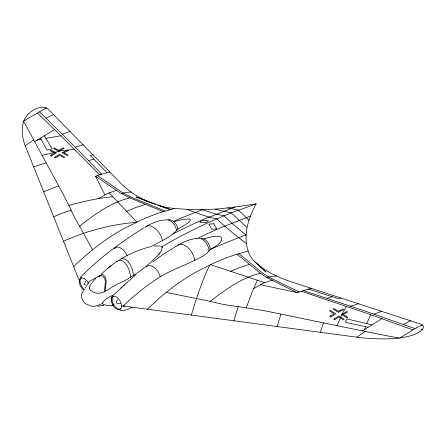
<?xml version="1.0" encoding="UTF-8"?>
<svg xmlns="http://www.w3.org/2000/svg" width="446" height="446" viewBox="0 0 446 446"><rect width="100%" height="100%" fill="white"/><g stroke="black" fill="none" stroke-linecap="round" stroke-linejoin="round"><path stroke-width="0.67" d="M121.563 306.38A4.666 1.405 -17.1 0 0 123.207 305.984C134.408 294.996 146.873 285.306 160.069 276.821C174.18 268.52 190.007 263.647 204.09 255.352A54.786 27.708 4.7 0 0 207.095 253.027L210.166 249.654L217.771 244.809A33.227 19.808 16.4 0 0 220.848 241.648C226.155 232.221 207.195 237.612 203.833 239.101M209.012 251.143L209.023 251.053A9.7 5.603 60 0 0 198.732 238.253M210.166 249.654L210.211 249.297A8.39 4.845 60 0 0 201.313 238.225M95.784 278.455C93.169 281.365 85.409 288.467 91.999 291.188C101.855 298.179 111.143 285.641 120.286 282.915C134.865 275.7 148.172 265.799 159.233 253.891A37.648 25.595 9.5 0 0 161.547 249.888L162.578 246.343A615.787 355.529 -60 0 1 213.902 220.107L230.889 212.982L256.166 203.855C248.439 218.049 242.802 235.02 248.143 251.048A56.698 32.736 0 0 0 256.088 262.973L266.078 272.077L254.209 261.122M233.793 320.763L238.259 306.603L264.417 310.728L376.614 333.786L398.964 338.079L400.475 337.878A53.676 30.991 0 0 0 409.266 336.145A29.821 17.216 0 0 0 420.461 331.183A15.972 9.221 0 0 0 423.7 327.141A6.974 4.025 0 0 0 420.188 323.974L290.413 281.515A100.266 57.891 0 0 1 277.323 276.409L274.284 274.948A100.266 57.891 0 0 1 256.088 262.973M191.395 315.093C196.441 298.006 201.96 280.952 209.871 264.941M280.935 314.185L277.133 326.55M246.27 307.857L252.129 292.152L257.331 280.105M320.289 332.32L323.434 322.976M364.516 329.382L365.575 326.623M79.316 281.983A4.666 3.54 25.5 0 1 79.26 280.612L24.753 144.532A119.729 69.124 0 0 1 22.584 125.839A53.676 30.991 0 0 1 23.677 121.407L24.028 120.537A53.676 30.991 0 0 1 27.033 115.458A29.821 17.216 0 0 1 35.624 108.997A15.972 9.221 0 0 1 42.621 107.129A6.974 4.025 0 0 1 48.107 109.153L121.646 184.075A100.266 57.891 0 0 0 130.494 191.635L133.025 193.391A100.266 57.891 0 0 0 147.342 201.241M366.701 323.579L370.771 314.686M158.681 254.599L159.228 253.361M161.692 247.781L162.238 246.543L161.669 246.605M336.975 325.742L342.556 313.259L346.43 306.363M85.649 281.047L84.272 284.347L85.677 285.016M117.722 299.567C114.761 303.23 116.757 304.133 120.621 303.626M83.458 290.82C78.992 295.536 82.605 303.302 88.202 305.12M89.278 287.999L89.624 287.475M174.453 221.656L176.505 220.987A33.227 12.516 -2.6 0 1 182.62 219.583L188.179 218.886L190.28 219.265C190.509 221.957 186.997 223.591 185.012 224.901L177.954 229.06L173.851 233.219L168.337 237.417L150.553 246.839M98.56 276.749L99.363 275.818L102.664 275.968C106.85 279.268 104.966 284.961 104.475 289.471A42.258 32.129 85.8 0 0 104.509 290.658L104.548 291.372M101.17 274.24L108.044 267.968L117.181 261.239M120.938 287.999L135.896 274.647M80.063 277.646C98.834 258.323 120.866 242.345 143.584 227.99M172.858 234.066L176.014 232.321A650.642 375.649 -60 0 1 205.684 218.49L235.109 207.016L256.166 203.855M122.065 287.252L113.228 295.246A16.173 11.925 -39.5 0 0 102.385 302.895L102.385 303.509C98.226 305.248 92.963 308.136 88.698 304.863M99.012 276.498L100.567 275.149L102.167 274.608L103.678 274.97C108.266 279.023 104.894 285.618 105.635 290.759M123.726 285.774L124.646 284.983M110.97 265.649L108.044 267.968M116.701 261.791L118.251 260.564L120.269 260.241A10.236 5.909 60 0 1 124.975 262.956L126.993 265.61L128.548 268.631A17.829 10.291 60 0 1 130.466 277.334M119.483 260.113L121.044 258.881L123.074 258.552A10.33 5.965 60 0 1 127.812 261.289C131.224 265.219 133.086 270.365 133.321 275.539M166.241 292.431L210.099 301.329C225.442 289.844 241.437 277.763 260.419 273.247M152.867 261.808L164.033 253.796L178.383 244.943A13.754 7.939 60 0 1 194.646 259.371L194.751 260.325M25.21 145.747L27.156 144.409A5.686 3.284 -60 0 1 27.323 144.298L33.651 140.066M356.811 337.193L358.757 335.855A5.686 3.284 -60 0 1 358.918 335.749L365.252 331.512M362.23 330.899L382.038 318.639M34.543 141.711L54.602 129.596M97.942 198.827L107.358 193.631L116.49 190.23M253.562 288.673L262.978 283.472L272.105 280.077M132.027 307.171C128.515 309.485 124.233 311.113 119.98 310.277M121.234 258.764C130.249 253.529 139.955 249.492 150.023 246.789M401.082 337.304L399.945 337.945L415.064 328.557A119.534 72.068 -57.7 0 1 422.301 325.039A119.534 72.068 -57.7 0 1 421.576 325.48M146.561 226.278C152.08 222.944 158.269 220.647 164.68 219.878M178.634 244.798C184.153 241.464 190.342 239.167 196.753 238.398M100.311 275.349L89.245 281.398A16.173 5.67 -74.6 0 0 85.548 288.088M46.044 118.112L53.464 114.616M403.307 324.376L410.727 320.88M25.104 120.236L23.906 120.844L39.649 111.818A119.534 65.818 -62.2 0 1 46.261 107.938A119.534 65.818 -62.2 0 1 45.598 108.411M53.671 216.767L63.098 212.826L71.221 210.166L63.483 194.718L23.677 121.407M62.34 134.179L69.95 131.408M374.027 314.129L381.637 311.364M210.858 249.236L211.086 249.136A1030.812 594.702 -60 0 1 234.468 239.346L246.12 234.808M75.335 147.275L83.095 144.805M126.614 211.343L135.406 207.663L145.507 204.385M230.543 271.341L239.335 267.661L249.431 264.389M350.679 306.246L358.439 303.771M63.483 241.247C86.452 231.028 111.032 224.266 136.153 222.381M88.525 160.699L93.777 159.077M326.985 298.374L332.237 296.746M202.551 209.653L190.882 214.18A1030.812 595.588 -60 0 0 173.327 221.417M104.882 194.835L95.567 176.265L96.871 175.785M260.503 284.682L297.142 292.643L298.446 292.163M250.685 216.009L221.261 227.482A650.642 375.649 -60 0 0 196.547 238.85M96.877 175.785L100.59 174.525M298.452 292.163L307.701 289.276M58.593 185.815L43.641 191.747M103.372 305.07L97.808 306.419M100.595 174.525L109.777 171.989M68.857 205.428C83.313 201.48 98.02 198.03 112.972 196.758M113.078 295.291L113.078 295.291A8.39 4.845 60 0 0 111.545 301.022M235.109 207.016L220.129 208.784L204.904 209.62L189.611 209.52L174.419 208.483L161.937 212.04A285.072 164.585 -60 0 0 140.763 220.24L123.631 228.798A200.221 115.598 -60 0 0 94.123 248.567L89.969 251.94A200.221 115.598 -60 0 0 73.668 266.652M248.143 251.048L235.661 254.599A285.072 164.585 -60 0 0 214.481 262.8L197.349 271.363A200.221 115.598 -60 0 0 167.847 291.132L163.693 294.499A200.221 115.598 -60 0 0 147.392 309.217M307.707 289.276L311.358 288.367M95.567 176.265L121.117 193.452L126.77 192.36L131.118 192.07M236.965 254.192L260.224 273.114L266.569 277.429L272.222 276.336L276.576 276.046M42.013 155.448L61.135 150.781L74.421 149.321M33.651 166.832L46.016 162.812M92.974 154.868L90.354 155.542L106.968 172.68M341.006 298.067L338.386 298.742L308.543 289.058M129.864 197.873C110.97 202.439 94.39 214.476 79.65 226.144L92.517 249.871M36.856 140.206L41.077 139.275M45.799 138.305L60.873 135.768M154.182 245.98L161.134 246.08M102.691 305.237L103.6 305.365M238.209 306.748L222.526 304.267L210.099 301.329M367.983 327.13L345.377 322.341L346.916 318.94L371.73 324.755M227.783 207.987L238.393 210.094L249.007 220.24M246.811 227.332L231.206 212.859L215.608 209.313M246.103 243.594L246.554 243.711C236.28 235.884 226.172 227.789 216.84 218.841C206.621 216.784 196.809 213.149 187.125 209.403L187.576 209.804M303.291 290.552L366.528 311.564L414.958 328.613M301.184 291.227L367.799 313.644L412.801 329.834M210.529 264.629L264.796 282.68M157.605 205.199L170.283 209.553L135.991 196.97L148.691 201.915M245.807 235.048L246.103 235.159L231.809 223.128L224.026 215.78L216.238 214.136L201.943 209.659L202.239 209.893M149.956 202.412L153.134 203.649M165.176 211.03L132.072 197.606L123.046 193.001L97.501 175.568M163.247 211.633L130.143 198.013L121.117 193.452M266.569 277.429L297.142 292.643M299.076 291.946L268.498 276.977L262.159 272.712L238.9 253.596M421.007 329.031L422.223 329.611M39.555 111.879L66.515 138.355L101.716 174.174M37.47 113.139L62.524 137.396L99.609 174.849M109.175 192.834L136.805 222.069M44.16 135.634L52.254 148.819L47.059 150.107L40.363 137.981M79.65 226.139L75.697 219.493L71.026 210.222M112.37 303.509L113.078 304.98M162.517 240.673L161.603 237.584A13.754 7.939 60 0 0 144.76 227.861M160.147 276.771L159.601 274.926A10.91 6.3 60 0 0 146.238 267.21M177.954 229.06L177.937 228.887A8.39 4.845 60 0 0 168.008 220.084M176.727 230.487L176.711 230.353A9.7 5.603 60 0 0 165.237 220.173M114.165 248.695A10.91 6.3 60 0 1 127.316 255.892M174.419 208.483A56.698 32.736 0 0 1 158.614 205.478M155.353 204.452A56.698 32.736 0 0 1 153.77 203.894M79.265 280.612A14.991 6.902 26.4 0 1 79.449 280.272M153.218 203.688A100.266 57.891 0 0 1 151.584 203.041M150.508 202.607A100.266 57.891 0 0 1 147.966 201.52M84.751 289.688A7.264 4.192 60 0 1 80.375 283.282A7.264 4.192 60 0 1 81.568 277.752M83.954 290.151A7.264 4.192 60 0 1 79.438 283.171L79.265 281.538A7.264 4.192 60 0 1 82.856 277.953A7.264 4.192 60 0 1 88.609 283.528M124.819 306.012A14.991 3.094 4.9 0 1 123.207 305.984L358.918 337.46A119.729 69.124 0 0 0 391.293 338.709A53.676 30.991 0 0 0 398.964 338.079M177.168 245.952A13.754 7.939 60 0 1 177.948 245.228M113.223 305.203A16.173 11.925 -39.5 0 1 102.385 303.509M120.905 308.849A7.264 4.192 60 0 1 114.706 306.212L113.641 304.657A7.264 4.192 60 0 1 113.641 296.267M113.267 305.727A4.605 1.388 -17.1 0 1 113.189 305.298M121.613 305.984L121.44 307.417A7.264 4.192 60 0 1 113.908 306.675L112.844 305.114A7.264 4.192 60 0 1 114.511 296.406A7.264 4.192 60 0 1 121.613 305.984M200.683 221.484L199.763 222.298L206.275 222.654L208.494 220.703L201.977 220.391L200.683 221.484M51.39 154.896L50.169 155.743L51.017 156.128L56.285 152.777L51.017 150.218L50.169 150.759L54.585 152.878L51.39 154.896M334.283 318.857L333.68 319.28L334.533 319.877L338.949 317.022L343.364 320.005L344.217 319.459L338.949 315.941L334.283 318.857M55.923 156.524L54.211 157.622L55.064 158.035L59.48 155.292L63.901 157.55L64.748 157.042L59.48 154.355L55.923 156.524M330.748 315.796L329.633 316.521L330.486 317.095L335.754 313.833L330.486 310.433L329.633 310.946L334.054 313.783L330.748 315.796M54.507 148.066L53.654 148.579L58.922 151.216L64.191 148.317L63.338 147.832L58.933 150.291L54.507 148.066M347.707 317.312L346.854 317.831L341.586 314.385L346.854 311.509L347.707 312.005L343.286 314.447L347.707 317.312M62.334 152.699L67.385 155.609L68.238 155.18L63.817 152.839L68.238 150.564L67.385 150.079L62.334 152.699M338.436 312.278L333.123 309.006L333.97 308.599L338.391 311.347L342.807 309.072L343.66 309.591L338.436 312.278M213.79 223.758L208.884 224.16L211.833 229.266L216.734 228.91L213.79 223.758"/></g></svg>
